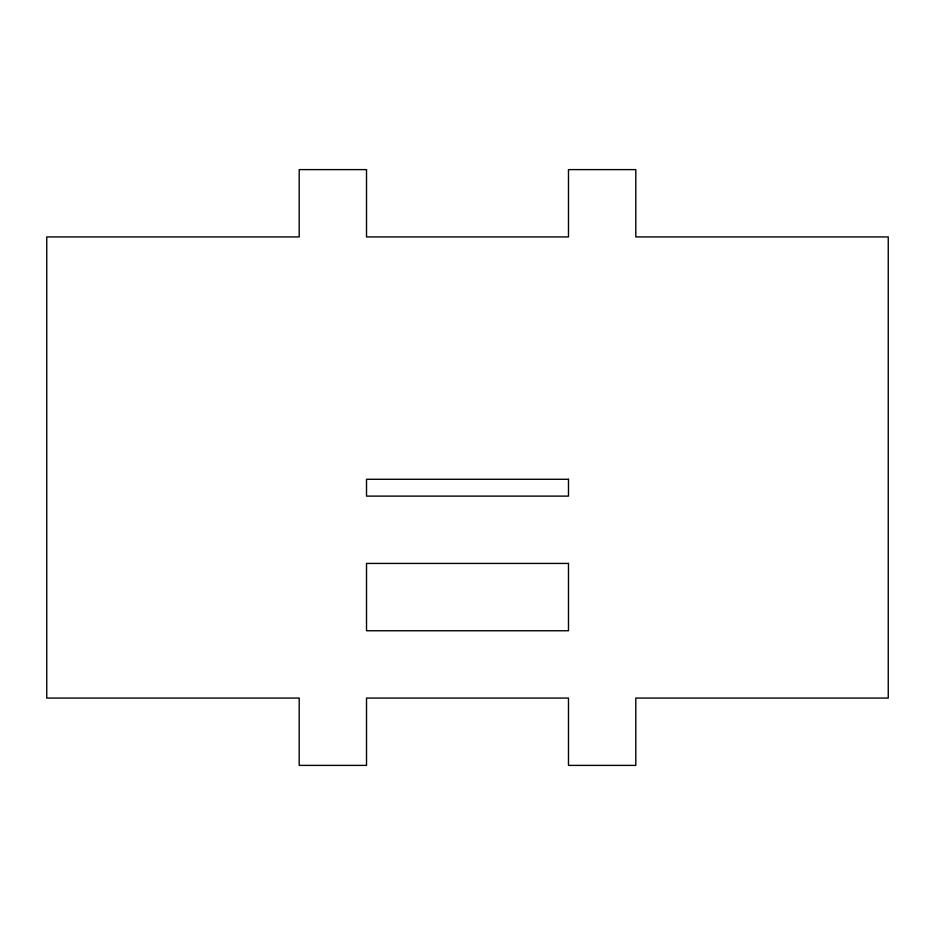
<?xml version="1.0" encoding="UTF-8"?>
<svg xmlns="http://www.w3.org/2000/svg" width="935" height="935" viewBox="0 0 935 935"><rect width="100%" height="100%" fill="white"/><g stroke="black" fill="none" stroke-linecap="round" stroke-linejoin="round"><path stroke-width="1.4" d="M366.52 169.609L299.2 169.609L299.2 236.929L46.75 236.929L46.75 698.071L299.2 698.071L299.2 765.391L366.52 765.391L366.52 698.071L568.48 698.071L568.48 765.391L635.8 765.391L635.8 698.071L888.25 698.071L888.25 236.929L635.8 236.929L635.8 169.609L568.48 169.609L568.48 236.929L366.52 236.929L366.52 169.609M568.48 479.281L366.52 479.281L366.52 496.111L568.48 496.111L568.48 479.281M568.48 563.431L366.52 563.431L366.52 630.751L568.48 630.751L568.48 563.431"/></g></svg>
